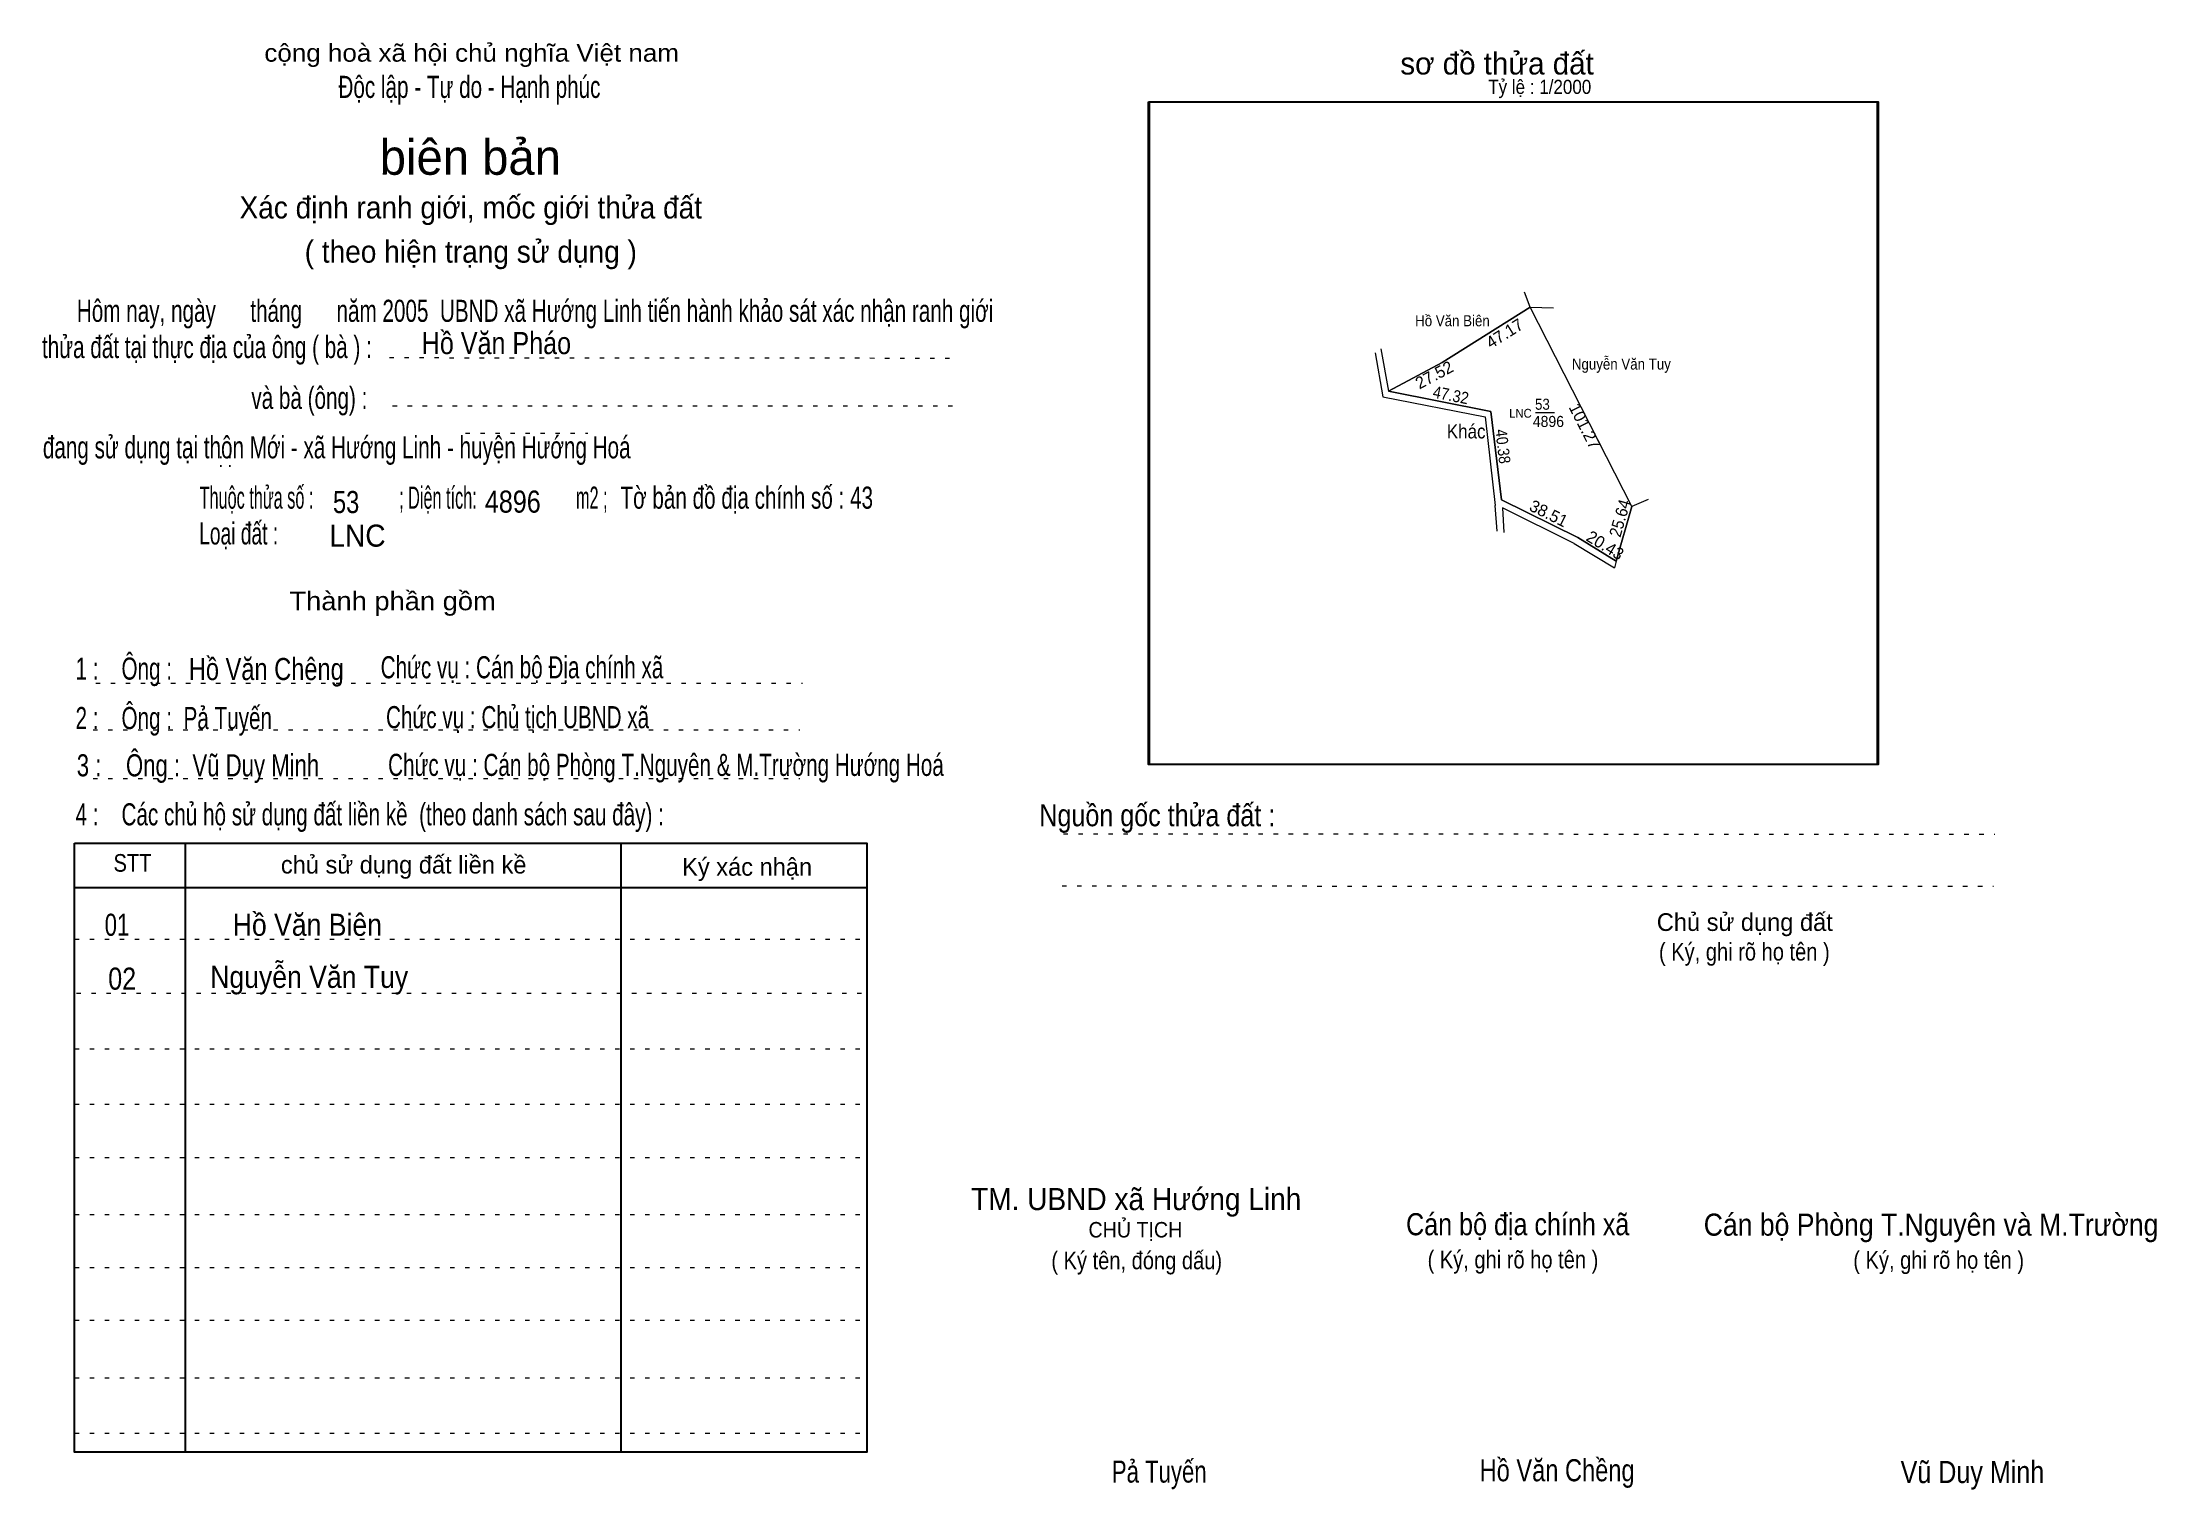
# Model space of a CAD drawing. Header units: centimetres. Extents: x -1.5 to 46.4, y -3.9 to 28.9.
import ezdxf
from ezdxf.enums import TextEntityAlignment as Align

# ---------------------------------------------------------------- set-up
doc = ezdxf.new("R2010")
doc.units = ezdxf.units.CM
doc.header["$LTSCALE"] = 0.2
doc.linetypes.add('DOTTED', pattern=[1.5, 0.3, -1.2])
for name, color, linetype, lineweight in [('15', 7, 'Continuous', 13), ('2', 7, 'Continuous', 25), ('22', 7, 'Continuous', 13), ('5', 7, 'DOTTED', 13)]:
    doc.layers.add(name, color=color, linetype=linetype, lineweight=lineweight)
for name, color, linetype in [('16', 7, 'Continuous'), ('33', 7, 'Continuous'), ('34', 7, 'Continuous'), ('51', 7, 'Continuous')]:
    doc.layers.add(name, color=color, linetype=linetype)

msp = doc.modelspace()

# ---------------------------------------------------------------- linework, layer by layer
at = {"layer": '15'}
msp.add_line((32.32, 20.49), (32.75, 20.49), dxfattribs=at)
at = {"layer": '2'}
msp.add_lwpolyline([(23.56, 27.52), (40.06, 27.52), (40.06, 12.52), (23.56, 12.52)], close=True, dxfattribs=at)
at = {"layer": '22'}
for p, q in [((32.2, 22.87), (32.07, 23.21)), ((34.5, 18.36), (32.2, 22.87)), ((32.2, 22.87), (32.73, 22.86)), ((28.82, 21.93), (28.99, 20.97)), ((31.45, 17.8), (31.41, 18.38)), ((34.87, 18.52), (34.5, 18.36)), ((33.2, 17.52), (34.11, 16.97))]:
    msp.add_line(p, q, dxfattribs=at)
msp.add_lwpolyline([(34.15, 17.12), (34.5, 18.36), (32.2, 22.87), (30.21, 21.62), (28.99, 20.97), (31.31, 20.51), (31.55, 18.51), (33.28, 17.66)], close=True, dxfattribs=at)
for points in [[(28.99, 20.97), (30.21, 21.62), (32.2, 22.87)], [(28.69, 21.84), (28.86, 20.84), (31.18, 20.39), (31.41, 18.38)], [(34.15, 17.12), (33.28, 17.66), (31.55, 18.51), (31.31, 20.51), (28.99, 20.97)], [(33.2, 17.52), (31.57, 18.33), (31.6, 17.77)], [(34.5, 18.36), (34.15, 17.12), (34.11, 16.97)]]:
    msp.add_lwpolyline(points, dxfattribs=at)
msp.add_arc((29.116, 20.6936), 0.25, 78.92043, 78.92069, dxfattribs=at)
msp.add_arc((29.116, 20.6936), 0.25, 78.92043, 78.92069, dxfattribs=at)
at = {"layer": '5'}
for p, q in [((6.37, 21.73), (19.21, 21.72)), ((6.44, 20.64), (19.25, 20.64)), ((8.09, 20.02), (10.86, 20.02)), ((-0.28, 14.36), (15.72, 14.36)), ((-0.34, 13.3), (15.66, 13.3)), ((-0.34, 12.2), (15.66, 12.2)), ((21.63, 10.95), (42.72, 10.94)), ((21.6, 9.77), (42.69, 9.76)), ((-0.76, 8.56), (17.18, 8.56)), ((-0.72, 7.34), (17.22, 7.34)), ((-0.76, 6.08), (17.18, 6.08)), ((-0.76, 4.83), (17.18, 4.83)), ((-0.76, 3.62), (17.18, 3.62)), ((-0.76, 2.33), (17.18, 2.33)), ((-0.76, 1.13), (17.18, 1.13)), ((-0.76, -0.06), (17.18, -0.06)), ((-0.76, -1.37), (17.18, -1.37)), ((-0.76, -2.62), (17.18, -2.62))]:
    msp.add_line(p, q, dxfattribs=at)
at = {"layer": '5', "linetype": 'Continuous', "lineweight": 25}
for p, q in [((1.74, 10.74), (1.74, -3.05)), ((11.61, 10.74), (11.61, -3.05)), ((-0.76, 9.73), (17.18, 9.73))]:
    msp.add_line(p, q, dxfattribs=at)
for points in [[(23.58, 27.52), (40.08, 27.52), (40.08, 12.52), (23.58, 12.52)], [(-0.76, 10.74), (17.18, 10.74), (17.18, -3.05), (-0.76, -3.05)]]:
    msp.add_lwpolyline(points, close=True, dxfattribs=at)

# ---------------------------------------------------------------- texts
at = {"layer": '15'}
for s, width, p in [('53', 0.9, (32.31, 20.55)), ('4896', 0.95, (32.26, 20.16))]:
    msp.add_text(s, height=0.25, dxfattribs=dict(at, width=width)).set_placement(p)
at = {"layer": '16', "width": 0.9}
for s, p in [('Hồ Văn Biên', (30.44, 22.44)), ('Nguyễn Văn Tuy', (34.265, 21.46))]:
    msp.add_text(s, height=0.25, dxfattribs=at).set_placement(p, align=Align.CENTER)
at = {"layer": '16'}
for s, width, p in [('Hồ Văn Pháo', 0.85, (7.1, 21.81)), ('Hồ Văn Biên', 0.9, (2.82, 8.64)), ('Nguyễn Văn Tuy', 0.9, (2.31, 7.46))]:
    msp.add_text(s, height=0.5, dxfattribs=dict(at, width=width)).set_placement(p)
at = {"layer": '22', "width": 0.95}
msp.add_text('LNC', height=0.2, dxfattribs=at).set_placement((31.98, 20.37), align=Align.CENTER)
at = {"layer": '33', "width": 0.9}
msp.add_text('Khác', height=0.32, dxfattribs=at).set_placement((31.19, 19.9), align=Align.RIGHT)
at = {"layer": '34'}
for s, height, width, p in [(': : ', 0.32, 0.85, (2.5, 19.25)), ('53', 0.5, 0.8, (5.09, 18.21)), ('4896', 0.5, 0.85, (8.53, 18.22)), ('LNC', 0.5, 0.95, (5.01, 17.45)), ('01', 0.5, 0.75, (-0.08, 8.64)), ('02', 0.5, 0.85, (0, 7.42))]:
    msp.add_text(s, height=height, dxfattribs=dict(at, width=width)).set_placement(p)
at = {"layer": '5'}
for s, height, width, p in [('cộng hoà xã hội chủ nghĩa Việt nam', 0.4, 1.1, (8.23, 28.43)), ('Độc lập - Tự do - Hạnh phúc', 0.5, 0.7, (8.18, 27.61)), ('Xác định ranh giới, mốc giới thửa đất', 0.5, 0.95, (8.21, 24.88)), ('( theo hiện trạng sử dụng )', 0.5, 0.95, (8.21, 23.88)), ('Thành phần gồm', 0.42, 1.1, (6.44, 16.01)), ('Hồ Văn Chêng', 0.5, 0.8, (3.58, 14.43)), ('Chức vụ : Cán bộ Địa chính xã', 0.5, 0.7, (9.37, 14.47)), ('Chức vụ : Chủ tịch UBND xã', 0.5, 0.7, (9.27, 13.34)), ('Chức vụ : Cán bộ Phòng T.Nguyên & M.Trường Hướng Hoá', 0.5, 0.7, (12.63, 12.26)), ('    Nguồn gốc thửa đất :', 0.5, 0.85, (23.44, 11.12)), ('( Ký, ghi rõ họ tên )', 0.4, 0.85, (37.05, 8.08)), ('CHỦ TỊCH', 0.35, 0.95, (23.26, 1.81)), ('( Ký tên, đóng dấu)', 0.4, 0.85, (23.29, 1.09)), ('( Ký, ghi rõ họ tên )', 0.4, 0.85, (31.81, 1.11)), ('( Ký, ghi rõ họ tên )', 0.4, 0.85, (41.45, 1.1)), ('Pả Tuyến', 0.5, 0.75, (23.8, -3.74)), ('Hồ Văn Chềng', 0.5, 0.8, (32.81, -3.71)), ('Vũ Duy Minh', 0.5, 0.85, (42.215, -3.75))]:
    msp.add_text(s, height=height, dxfattribs=dict(at, width=width)).set_placement(p, align=Align.CENTER)
msp.add_text('sơ đồ thửa đất', height=0.5, dxfattribs=at).set_placement((29.26, 28.14))
for s, height, p in [('biên bản', 0.8, (8.2, 25.87)), ('      chủ sử dụng đất liền kề', 0.4, (6.245, 10.05)), ('   Ký xác nhận', 0.4, (14.245, 10)), ('Chủ sử dụng đất', 0.4, (37.06, 8.75))]:
    msp.add_text(s, height=height, dxfattribs=at).set_placement(p, align=Align.CENTER)
for s, height, width, p in [('   Hôm nay, ngày      tháng      năm 2005  UBND xã Hướng Linh tiến hành khảo sát xác nhận ranh giới ', 0.5, 0.7, (-1.1, 22.54)), ('thửa đất tại thực địa của ông ( bà ) :                                       ', 0.5, 0.7, (-1.5, 21.72)), ('                                     và bà (ông) :', 0.5, 0.7, (-1.57, 20.57)), (' đang sử dụng tại thôn Mới - xã Hướng Linh - huyện Hướng Hoá', 0.5, 0.7, (-1.61, 19.45)), ('Thuộc thửa số :                   ; Diện tích:                      m2 ;                                            ', 0.5, 0.55, (2.07, 18.31)), ('Tờ bản đồ địa chính số : 43', 0.5, 0.7, (11.6, 18.31)), ('Loại đất :  ', 0.5, 0.65, (2.06, 17.5)), ('    1 :    Ông :                                                        ', 0.5, 0.7, (-1.26, 14.44)), ('    2 :    Ông :  Pả Tuyến', 0.5, 0.7, (-1.26, 13.32)), ('    3 :    Ông :  Vũ Duy Minh', 0.5, 0.75, (-1.27, 12.25)), ('    4 :    Các chủ hộ sử dụng đất liền kề  (theo danh sách sau đây) :', 0.5, 0.7, (-1.26, 11.14)), ('STT', 0.4, 0.85, (0.12, 10.09)), ('TM. UBND xã Hướng Linh', 0.5, 0.95, (19.54, 2.43)), ('Cán bộ địa chính xã  ', 0.5, 0.85, (29.39, 1.86)), ('Cán bộ Phòng T.Nguyên và M.Trường', 0.5, 0.9, (36.13, 1.85))]:
    msp.add_text(s, height=height, dxfattribs=dict(at, width=width)).set_placement(p)
at = {"layer": '51', "width": 0.9}
msp.add_text('Tỷ lệ : 1/2000', height=0.32, dxfattribs=at).set_placement((31.25, 27.7))
at = {"layer": '51'}
for s, height, rotation, p in [('47.17', 0.27, 32.076, (31.6933, 22.1628)), ('27.52', 0.27, 28.092, (30.0914, 21.2196)), ('101.27', 0.27, 296.983, (33.3163, 20.1163)), ('38.51', 0.27, 333.721, (32.5602, 18.0824)), ('20.43', 0.2699, 328.652, (33.8298, 17.3665))]:
    msp.add_text(s, height=height, rotation=rotation, dxfattribs=at).set_placement(p, align=Align.CENTER)
for s, height, rotation, width, p in [('47.32', 0.27, 348.925, 0.9, (30.3791, 20.7499)), ('40.38', 0.26, 276.683, 0.9, (31.4551, 19.7051)), ('25.64', 0.27, 73.969, 0.95, (34.36, 18.0577))]:
    msp.add_text(s, height=height, rotation=rotation, dxfattribs=dict(at, width=width)).set_placement(p, align=Align.CENTER)

doc.saveas('drawing.dxf')
